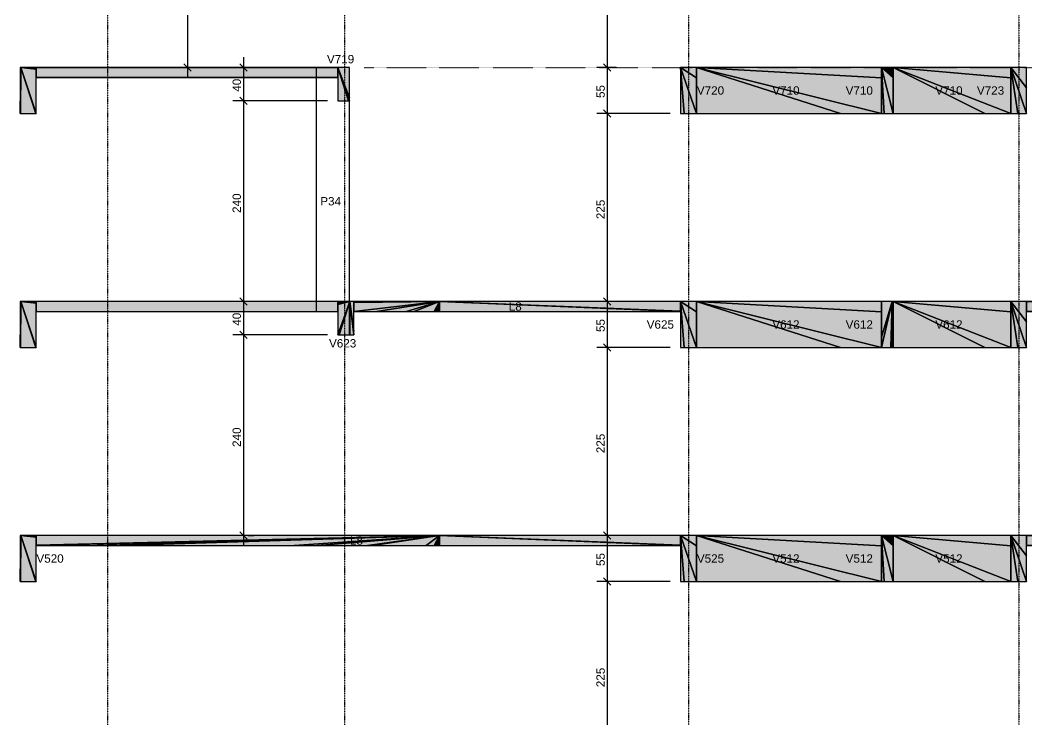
# Model space of a CAD drawing. Extents: x 37185 to 43130, y -8131 to -3926.
# Drawn here: x 38783 to 39586, y -5470 to -4912 of the extents above; entities that cross this region are included whole.
import ezdxf

# ---------------------------------------------------------------- set-up
doc = ezdxf.new("R2010")
doc.units = 0
doc.header["$MEASUREMENT"] = 0
doc.linetypes.add('ESTILO_TQS_0002', pattern=[0.4, 0.1, -0.3])
doc.linetypes.add('ESTILO_TQS_0004', pattern=[1.12, 0.5, -0.2, 0.01, -0.2, 0.01, -0.2])
for name, color, linetype in [('48', 4, 'CONTINUOUS'), ('52', 3, 'CONTINUOUS'), ('67', 7, 'CONTINUOUS'), ('70', 160, 'CONTINUOUS'), ('74', 2, 'CONTINUOUS'), ('75', 9, 'CONTINUOUS'), ('96', 252, 'CONTINUOUS')]:
    doc.layers.add(name, color=color, linetype=linetype)
doc.styles.add('TQS_ARIAL', font='arial.ttf')

msp = doc.modelspace()

# ---------------------------------------------------------------- linework, layer by layer
at = {"layer": '48', "linetype": 'Continuous'}
for p, q in [((39019.32, -4949.84), (39019.32, -4976.5)), ((39028.65, -4949.84), (39019.32, -4949.84)), ((39036.65, -4949.84), (39028.65, -4949.84)), ((39019.32, -4976.5), (39019.32, -5136.5)), ((39045.99, -5136.5), (39045.99, -4976.5)), ((39019.32, -5136.5), (39019.32, -5144.5)), ((39045.99, -5163.17), (39045.99, -5137.58))]:
    msp.add_line(p, q, dxfattribs=at)
at = {"layer": '52', "linetype": 'Continuous'}
for points in [[(38795.99, -4949.84), (38783.77, -4949.84), (38783.32, -4949.84)], [(38783.32, -4949.84), (38783.32, -4985.21), (38783.32, -4985.4), (38783.32, -4986.5)], [(38795.99, -4986.5), (38795.99, -4951.13), (38795.99, -4950.94), (38795.99, -4949.84)], [(38795.99, -4949.84), (39036.65, -4949.84), (39036.65, -4957.84), (38795.99, -4957.84), (38795.99, -4949.84)], [(39036.65, -4949.84), (39036.65, -4976.5)], [(39045.99, -4949.84), (39036.65, -4949.84)], [(39045.99, -4976.5), (39045.99, -4974.13), (39045.99, -4949.84)], [(39309.99, -4949.84), (39309.99, -4986.5)], [(39585.99, -4949.84), (39573.32, -4949.84), (39479.65, -4949.84), (39474.99, -4949.84), (39470.32, -4949.84), (39322.65, -4949.84), (39309.99, -4949.84)], [(39585.99, -4986.5), (39585.99, -4966.1), (39585.99, -4949.84)], [(39036.65, -4976.5), (39045.16, -4976.5), (39045.99, -4976.5)], [(38783.32, -4986.5), (38783.7, -4986.5), (38795.92, -4986.5), (38795.99, -4986.5)], [(39309.99, -4986.5), (39312.8, -4986.5), (39322.65, -4986.5), (39437.56, -4986.5), (39470.32, -4986.5), (39472.39, -4986.5), (39479.65, -4986.5), (39552.54, -4986.5), (39573.32, -4986.5), (39578.94, -4986.5), (39585.99, -4986.5)], [(38795.99, -5136.5), (38783.77, -5136.5), (38783.32, -5136.5)], [(38783.32, -5136.5), (38783.32, -5171.87), (38783.32, -5172.07), (38783.32, -5173.17)], [(38795.99, -5173.17), (38795.99, -5137.8), (38795.99, -5137.6), (38795.99, -5136.5)], [(39036.65, -5136.5), (38795.99, -5136.5), (38795.99, -5144.5), (39036.65, -5144.5), (39036.65, -5136.5)], [(40112.65, -5136.5), (40100.43, -5136.5), (40099.99, -5136.5), (39921.18, -5136.5), (39876.65, -5136.5), (39873.32, -5136.5), (39859.32, -5136.5), (39849.99, -5136.5), (39846.65, -5136.5), (39830.91, -5136.5), (39585.99, -5136.5), (39573.32, -5136.5), (39479.65, -5136.5), (39478.62, -5136.5), (39474.99, -5136.5), (39470.32, -5136.5), (39322.65, -5136.5), (39309.99, -5136.5), (39117.78, -5136.5), (39049.32, -5136.5), (39046.33, -5136.5), (39045.99, -5136.5), (39042.65, -5136.5), (39036.65, -5136.5)], [(39036.65, -5136.5), (39036.65, -5138.87), (39036.65, -5152.5), (39036.65, -5163.17)], [(39049.32, -5163.17), (39049.32, -5160.4), (39049.32, -5144.5)], [(39049.32, -5144.5), (39067.89, -5144.5), (39091.38, -5144.5), (39097.68, -5144.5), (39113.43, -5144.5), (39117.23, -5144.5), (39117.78, -5144.5), (39309.99, -5144.5)], [(39309.99, -5144.5), (39309.99, -5173.17)], [(39585.99, -5173.17), (39585.99, -5152.77), (39585.99, -5144.5)], [(39585.99, -5144.5), (39587.73, -5144.5), (39628.05, -5144.5), (39634.35, -5144.5), (39830.91, -5144.5), (39846.65, -5144.5)], [(39036.65, -5163.17), (39037.78, -5163.17), (39045.99, -5163.17), (39046.28, -5163.17), (39046.33, -5163.17), (39049.32, -5163.17)], [(38783.32, -5173.17), (38783.7, -5173.17), (38795.92, -5173.17), (38795.99, -5173.17)], [(39309.99, -5173.17), (39312.8, -5173.17), (39322.65, -5173.17), (39437.56, -5173.17), (39470.32, -5173.17), (39477.58, -5173.17), (39478.62, -5173.17), (39479.65, -5173.17), (39552.54, -5173.17), (39573.32, -5173.17), (39578.94, -5173.17), (39585.99, -5173.17)], [(40112.65, -5323.17), (40100.43, -5323.17), (40099.99, -5323.17), (39921.18, -5323.17), (39585.99, -5323.17), (39573.32, -5323.17), (39479.65, -5323.17), (39474.99, -5323.17), (39470.32, -5323.17), (39322.65, -5323.17), (39309.99, -5323.17), (39117.78, -5323.17), (38795.99, -5323.17), (38783.77, -5323.17), (38783.32, -5323.17)], [(38783.32, -5323.17), (38783.32, -5358.54), (38783.32, -5358.73), (38783.32, -5359.84)], [(38795.99, -5359.84), (38795.99, -5331.17)], [(38795.99, -5331.17), (38844.86, -5331.17), (38845.13, -5331.17), (38851.71, -5331.17), (38863.93, -5331.17), (38864, -5331.17), (39001.87, -5331.17), (39020.76, -5331.17), (39060.45, -5331.17), (39063.3, -5331.17), (39063.69, -5331.17), (39064.16, -5331.17), (39064.22, -5331.17), (39107.02, -5331.17), (39113.43, -5331.17), (39117.23, -5331.17), (39117.78, -5331.17), (39309.99, -5331.17)], [(39309.99, -5331.17), (39309.99, -5359.84)], [(39585.99, -5359.84), (39585.99, -5339.44), (39585.99, -5331.17)], [(39585.99, -5331.17), (39587.73, -5331.17), (39628.05, -5331.17), (39634.35, -5331.17), (39830.91, -5331.17), (39831.64, -5331.17), (39831.75, -5331.17), (39832.2, -5331.17), (39832.26, -5331.17), (39871.96, -5331.17), (39874.81, -5331.17), (39875.2, -5331.17), (39915.07, -5331.17), (39920.54, -5331.17), (39925.26, -5331.17), (39925.88, -5331.17), (40031.39, -5331.17), (40031.97, -5331.17), (40038.55, -5331.17), (40050.77, -5331.17), (40050.84, -5331.17), (40099.72, -5331.17), (40099.99, -5331.17)], [(38783.32, -5359.84), (38783.7, -5359.84), (38795.92, -5359.84), (38795.99, -5359.84)], [(39309.99, -5359.84), (39312.8, -5359.84), (39322.65, -5359.84), (39437.56, -5359.84), (39470.32, -5359.84), (39472.39, -5359.84), (39479.65, -5359.84), (39552.54, -5359.84), (39573.32, -5359.84), (39578.94, -5359.84), (39585.99, -5359.84)]]:
    msp.add_lwpolyline(points, dxfattribs=at)
at = {"layer": '67', "linetype": 'ESTILO_TQS_0002'}
msp.add_line((39057.79, -4949.84), (40527.07, -4949.84), dxfattribs=at)
at = {"layer": '70', "linetype": 'ESTILO_TQS_0004'}
for p, q in [((39316.32, -4212.91), (39316.32, -7787.17)), ((39579.65, -4212.91), (39579.65, -7787.17)), ((38852.99, -4463.57), (38852.99, -7787.17)), ((39041.99, -4463.57), (39041.99, -7787.17))]:
    msp.add_line(p, q, dxfattribs=at)
at = {"layer": '75', "linetype": 'Continuous'}
for p, q in [((38916.7, -4749.5), (38916.7, -4958.17)), ((39251.53, -4778.17), (39251.53, -4958.17)), ((38961.38, -4941.5), (38961.38, -4984.84)), ((39251.53, -4941.5), (39251.53, -4994.84)), ((38783.32, -4949.84), (38783.32, -4949.84)), ((38783.32, -4949.84), (38783.32, -4949.84)), ((38913.76, -4946.89), (38919.65, -4952.78)), ((38916.32, -4949.84), (38916.32, -4949.84)), ((38924.65, -4949.84), (38925.04, -4949.84)), ((38991.45, -4949.84), (38953.05, -4949.84)), ((38958.44, -4946.89), (38964.33, -4952.78)), ((38999.78, -4949.84), (38999.78, -4949.84)), ((39258.71, -4949.84), (39243.19, -4949.84)), ((39258.71, -4949.84), (39243.19, -4949.84)), ((39248.58, -4946.89), (39254.47, -4952.78)), ((39248.58, -4946.89), (39254.47, -4952.78)), ((39267.04, -4949.84), (39267.04, -4949.84)), ((39267.04, -4949.84), (39267.04, -4949.84)), ((39585.99, -4949.84), (39585.99, -4949.84)), ((39585.99, -4949.84), (39585.99, -4949.84)), ((38961.38, -4968.17), (38961.38, -5144.83)), ((39028.32, -4976.5), (38953.05, -4976.5)), ((39028.32, -4976.5), (38953.05, -4976.5)), ((38958.44, -4973.56), (38964.33, -4979.45)), ((38958.44, -4973.56), (38964.33, -4979.45)), ((39036.65, -4976.5), (39036.65, -4976.5)), ((39036.65, -4976.5), (39036.65, -4976.5)), ((39248.58, -4983.56), (39254.47, -4989.45)), ((39248.58, -4983.56), (39254.47, -4989.45)), ((39251.53, -4978.17), (39251.53, -5144.83)), ((38783.32, -4986.5), (38783.32, -4986.5)), ((38783.32, -4986.5), (38783.32, -4986.5)), ((39301.65, -4986.5), (39243.19, -4986.5)), ((39301.65, -4986.5), (39243.19, -4986.5)), ((39309.99, -4986.5), (39309.99, -4986.5)), ((39309.99, -4986.5), (39309.99, -4986.5)), ((39585.99, -4986.5), (39585.99, -4986.5)), ((39585.99, -4986.5), (39585.99, -4986.5)), ((38961.38, -5128.17), (38961.38, -5171.5)), ((39251.53, -5128.17), (39251.53, -5181.5)), ((38783.77, -5136.5), (38783.77, -5136.5)), ((38783.77, -5136.5), (38783.77, -5136.5)), ((39028.32, -5136.5), (38953.05, -5136.5)), ((39028.32, -5136.5), (38953.05, -5136.5)), ((38958.44, -5133.55), (38964.33, -5139.45)), ((38958.44, -5133.55), (38964.33, -5139.45)), ((39036.65, -5136.5), (39036.65, -5136.5)), ((39036.65, -5136.5), (39036.65, -5136.5)), ((39256.89, -5136.5), (39243.19, -5136.5)), ((39256.89, -5136.5), (39243.19, -5136.5)), ((39248.58, -5133.55), (39254.47, -5139.45)), ((39248.58, -5133.55), (39254.47, -5139.45)), ((39265.23, -5136.5), (39265.23, -5136.5)), ((39265.23, -5136.5), (39265.23, -5136.5)), ((38958.44, -5160.22), (38964.33, -5166.11)), ((38958.44, -5160.22), (38964.33, -5166.11)), ((38961.38, -5154.83), (38961.38, -5331.5)), ((39028.32, -5163.17), (38953.05, -5163.17)), ((39028.32, -5163.17), (38953.05, -5163.17)), ((39036.65, -5163.17), (39036.65, -5163.17)), ((39036.65, -5163.17), (39036.65, -5163.17)), ((39248.58, -5170.22), (39254.47, -5176.11)), ((39248.58, -5170.22), (39254.47, -5176.11)), ((39251.53, -5164.83), (39251.53, -5331.5)), ((38783.32, -5173.17), (38783.32, -5173.17)), ((38783.32, -5173.17), (38783.32, -5173.17)), ((39301.65, -5173.17), (39243.19, -5173.17)), ((39301.65, -5173.17), (39243.19, -5173.17)), ((39309.99, -5173.17), (39309.99, -5173.17)), ((39309.99, -5173.17), (39309.99, -5173.17)), ((39585.99, -5173.17), (39585.99, -5173.17)), ((39585.99, -5173.17), (39585.99, -5173.17)), ((39251.53, -5314.84), (39251.53, -5368.17)), ((38958.44, -5320.22), (38964.33, -5326.11)), ((39248.58, -5320.22), (39254.47, -5326.11)), ((39248.58, -5320.22), (39254.47, -5326.11)), ((38783.32, -5323.17), (38783.32, -5323.17)), ((38783.32, -5323.17), (38783.32, -5323.17)), ((38956.88, -5323.17), (38956.88, -5323.17)), ((38965.22, -5323.17), (38969.72, -5323.17)), ((39247.27, -5323.17), (39243.19, -5323.17)), ((39247.27, -5323.17), (39243.19, -5323.17)), ((39255.6, -5323.17), (39255.6, -5323.17)), ((39255.6, -5323.17), (39255.6, -5323.17)), ((39251.53, -5351.5), (39251.53, -5518.17)), ((38783.32, -5359.84), (38783.32, -5359.84)), ((38783.32, -5359.84), (38783.32, -5359.84)), ((39301.65, -5359.84), (39243.19, -5359.84)), ((39301.65, -5359.84), (39243.19, -5359.84)), ((39248.58, -5356.89), (39254.47, -5362.78)), ((39248.58, -5356.89), (39254.47, -5362.78)), ((39309.99, -5359.84), (39309.99, -5359.84)), ((39309.99, -5359.84), (39309.99, -5359.84)), ((39585.99, -5359.84), (39585.99, -5359.84)), ((39585.99, -5359.84), (39585.99, -5359.84))]:
    msp.add_line(p, q, dxfattribs=at)
at = {"layer": '96', "linetype": 'Continuous'}
for points in [[(38783.77, -4949.84), (38783.32, -4949.84), (38783.32, -4985.21), (38783.77, -4949.84)], [(38783.77, -4949.84), (38783.32, -4985.21), (38783.32, -4985.4), (38783.77, -4949.84)], [(38783.77, -4949.84), (38783.32, -4985.4), (38783.32, -4986.5), (38783.77, -4949.84)], [(38783.77, -4949.84), (38783.32, -4986.5), (38783.7, -4986.5), (38783.77, -4949.84)], [(38783.77, -4949.84), (38783.7, -4986.5), (38795.92, -4986.5), (38783.77, -4949.84)], [(38783.77, -4949.84), (38795.92, -4986.5), (38795.99, -4986.5), (38783.77, -4949.84)], [(38783.77, -4949.84), (38795.99, -4986.5), (38795.99, -4951.13), (38783.77, -4949.84)], [(38783.77, -4949.84), (38795.99, -4951.13), (38795.99, -4950.94), (38783.77, -4949.84)], [(38783.77, -4949.84), (38795.99, -4950.94), (38795.99, -4949.84), (38783.77, -4949.84)], [(38795.99, -4949.84), (38795.99, -4957.84), (39036.65, -4957.84), (39036.65, -4949.84), (38795.99, -4949.84)], [(39036.65, -4949.84), (39036.65, -4976.5), (39045.16, -4976.5), (39036.65, -4949.84)], [(39036.65, -4949.84), (39045.16, -4976.5), (39045.99, -4976.5), (39036.65, -4949.84)], [(39036.65, -4949.84), (39045.99, -4976.5), (39045.99, -4974.13), (39036.65, -4949.84)], [(39036.65, -4949.84), (39045.99, -4974.13), (39045.99, -4949.84), (39036.65, -4949.84)], [(39309.99, -4949.84), (39309.99, -4986.5), (39312.8, -4986.5), (39309.99, -4949.84)], [(39309.99, -4949.84), (39312.8, -4986.5), (39322.65, -4986.5), (39309.99, -4949.84)], [(39309.99, -4949.84), (39322.65, -4986.5), (39322.65, -4957.97), (39309.99, -4949.84)], [(39309.99, -4949.84), (39322.65, -4957.97), (39322.65, -4949.84), (39309.99, -4949.84)], [(39322.65, -4949.84), (39322.65, -4986.5), (39437.56, -4986.5), (39322.65, -4949.84)], [(39322.65, -4949.84), (39437.56, -4986.5), (39470.32, -4986.5), (39322.65, -4949.84)], [(39322.65, -4949.84), (39470.32, -4986.5), (39470.32, -4957.97), (39322.65, -4949.84)], [(39322.65, -4949.84), (39470.32, -4957.97), (39470.32, -4949.84), (39322.65, -4949.84)], [(39470.32, -4949.84), (39470.32, -4986.5), (39472.39, -4986.5), (39470.32, -4949.84)], [(39470.32, -4949.84), (39472.39, -4986.5), (39479.65, -4986.5), (39470.32, -4949.84)], [(39470.32, -4949.84), (39479.65, -4986.5), (39479.65, -4957.97), (39470.32, -4949.84)], [(39470.32, -4949.84), (39479.65, -4957.97), (39479.65, -4949.84), (39470.32, -4949.84)], [(39479.65, -4949.84), (39479.65, -4986.5), (39552.54, -4986.5), (39479.65, -4949.84)], [(39479.65, -4949.84), (39552.54, -4986.5), (39573.32, -4986.5), (39479.65, -4949.84)], [(39479.65, -4949.84), (39573.32, -4986.5), (39573.32, -4957.97), (39479.65, -4949.84)], [(39479.65, -4949.84), (39573.32, -4957.97), (39573.32, -4949.84), (39479.65, -4949.84)], [(39573.32, -4949.84), (39573.32, -4986.5), (39578.94, -4986.5), (39573.32, -4949.84)], [(39573.32, -4949.84), (39578.94, -4986.5), (39585.99, -4986.5), (39573.32, -4949.84)], [(39573.32, -4949.84), (39585.99, -4986.5), (39585.99, -4966.1), (39573.32, -4949.84)], [(39573.32, -4949.84), (39585.99, -4966.1), (39585.99, -4949.84), (39573.32, -4949.84)], [(38783.77, -5136.5), (38783.32, -5136.5), (38783.32, -5171.87), (38783.77, -5136.5)], [(38783.77, -5136.5), (38783.32, -5171.87), (38783.32, -5172.07), (38783.77, -5136.5)], [(38783.77, -5136.5), (38783.32, -5172.07), (38783.32, -5173.17), (38783.77, -5136.5)], [(38783.77, -5136.5), (38783.32, -5173.17), (38783.7, -5173.17), (38783.77, -5136.5)], [(38783.77, -5136.5), (38783.7, -5173.17), (38795.92, -5173.17), (38783.77, -5136.5)], [(38783.77, -5136.5), (38795.92, -5173.17), (38795.99, -5173.17), (38783.77, -5136.5)], [(38783.77, -5136.5), (38795.99, -5173.17), (38795.99, -5137.8), (38783.77, -5136.5)], [(38783.77, -5136.5), (38795.99, -5137.8), (38795.99, -5137.6), (38783.77, -5136.5)], [(38783.77, -5136.5), (38795.99, -5137.6), (38795.99, -5136.5), (38783.77, -5136.5)], [(38795.99, -5136.5), (38795.99, -5144.5), (39036.65, -5144.5), (39036.65, -5136.5), (38795.99, -5136.5)], [(39046.33, -5136.5), (39036.65, -5136.5), (39036.65, -5138.87), (39046.33, -5136.5)], [(39046.33, -5136.5), (39036.65, -5138.87), (39036.65, -5163.17), (39046.33, -5136.5)], [(39046.33, -5136.5), (39036.65, -5163.17), (39037.78, -5163.17), (39046.33, -5136.5)], [(39046.33, -5136.5), (39037.78, -5163.17), (39046.28, -5163.17), (39046.33, -5136.5)], [(39046.33, -5136.5), (39046.28, -5163.17), (39046.33, -5163.17), (39046.33, -5136.5)], [(39046.33, -5136.5), (39046.33, -5163.17), (39049.32, -5163.17), (39046.33, -5136.5)], [(39046.33, -5136.5), (39049.32, -5163.17), (39049.32, -5160.4), (39046.33, -5136.5)], [(39046.33, -5136.5), (39049.32, -5160.4), (39049.32, -5136.5), (39046.33, -5136.5)], [(39117.78, -5136.5), (39049.32, -5136.5), (39049.32, -5137.33), (39117.78, -5136.5)], [(39117.78, -5136.5), (39049.32, -5137.33), (39049.32, -5144.5), (39117.78, -5136.5)], [(39117.78, -5136.5), (39049.32, -5144.5), (39067.89, -5144.5), (39117.78, -5136.5)], [(39117.78, -5136.5), (39067.89, -5144.5), (39091.38, -5144.5), (39117.78, -5136.5)], [(39117.78, -5136.5), (39091.38, -5144.5), (39097.68, -5144.5), (39117.78, -5136.5)], [(39117.78, -5136.5), (39097.68, -5144.5), (39113.43, -5144.5), (39117.78, -5136.5)], [(39117.78, -5136.5), (39113.43, -5144.5), (39117.23, -5144.5), (39117.78, -5136.5)], [(39117.78, -5136.5), (39117.23, -5144.5), (39117.78, -5144.5), (39117.78, -5136.5)], [(39117.78, -5136.5), (39117.78, -5144.5), (39309.99, -5144.5), (39117.78, -5136.5)], [(39117.78, -5136.5), (39309.99, -5144.5), (39309.99, -5144.31), (39117.78, -5136.5)], [(39117.78, -5136.5), (39309.99, -5144.31), (39309.99, -5136.5), (39117.78, -5136.5)], [(39309.99, -5136.5), (39309.99, -5173.17), (39312.8, -5173.17), (39309.99, -5136.5)], [(39309.99, -5136.5), (39312.8, -5173.17), (39322.65, -5173.17), (39309.99, -5136.5)], [(39309.99, -5136.5), (39322.65, -5173.17), (39322.65, -5144.64), (39309.99, -5136.5)], [(39309.99, -5136.5), (39322.65, -5144.64), (39322.65, -5136.5), (39309.99, -5136.5)], [(39322.65, -5136.5), (39322.65, -5173.17), (39437.56, -5173.17), (39322.65, -5136.5)], [(39322.65, -5136.5), (39437.56, -5173.17), (39470.32, -5173.17), (39322.65, -5136.5)], [(39322.65, -5136.5), (39470.32, -5173.17), (39470.32, -5144.64), (39322.65, -5136.5)], [(39322.65, -5136.5), (39470.32, -5144.64), (39470.32, -5136.5), (39322.65, -5136.5)], [(39478.62, -5136.5), (39470.32, -5136.5), (39470.32, -5165.03), (39478.62, -5136.5)], [(39478.62, -5136.5), (39470.32, -5165.03), (39470.32, -5173.17), (39478.62, -5136.5)], [(39478.62, -5136.5), (39470.32, -5173.17), (39477.58, -5173.17), (39478.62, -5136.5)], [(39478.62, -5136.5), (39477.58, -5173.17), (39478.62, -5173.17), (39478.62, -5136.5)], [(39478.62, -5136.5), (39478.62, -5173.17), (39479.65, -5173.17), (39478.62, -5136.5)], [(39478.62, -5136.5), (39479.65, -5173.17), (39479.65, -5144.64), (39478.62, -5136.5)], [(39478.62, -5136.5), (39479.65, -5144.64), (39479.65, -5136.5), (39478.62, -5136.5)], [(39479.65, -5136.5), (39479.65, -5173.17), (39552.54, -5173.17), (39479.65, -5136.5)], [(39479.65, -5136.5), (39552.54, -5173.17), (39573.32, -5173.17), (39479.65, -5136.5)], [(39479.65, -5136.5), (39573.32, -5173.17), (39573.32, -5144.64), (39479.65, -5136.5)], [(39479.65, -5136.5), (39573.32, -5144.64), (39573.32, -5136.5), (39479.65, -5136.5)], [(39573.32, -5136.5), (39573.32, -5173.17), (39578.94, -5173.17), (39573.32, -5136.5)], [(39573.32, -5136.5), (39578.94, -5173.17), (39585.99, -5173.17), (39573.32, -5136.5)], [(39573.32, -5136.5), (39585.99, -5173.17), (39585.99, -5152.77), (39573.32, -5136.5)], [(39573.32, -5136.5), (39585.99, -5152.77), (39585.99, -5136.5), (39573.32, -5136.5)], [(39830.91, -5136.5), (39585.99, -5136.5), (39585.99, -5136.69), (39830.91, -5136.5)], [(39830.91, -5136.5), (39585.99, -5136.69), (39585.99, -5144.5), (39830.91, -5136.5)], [(39830.91, -5136.5), (39585.99, -5144.5), (39587.73, -5144.5), (39830.91, -5136.5)], [(38783.77, -5323.17), (38783.32, -5323.17), (38783.32, -5358.54), (38783.77, -5323.17)], [(38783.77, -5323.17), (38783.32, -5358.54), (38783.32, -5358.73), (38783.77, -5323.17)], [(38783.77, -5323.17), (38783.32, -5358.73), (38783.32, -5359.84), (38783.77, -5323.17)], [(38783.77, -5323.17), (38783.32, -5359.84), (38783.7, -5359.84), (38783.77, -5323.17)], [(38783.77, -5323.17), (38783.7, -5359.84), (38795.92, -5359.84), (38783.77, -5323.17)], [(38783.77, -5323.17), (38795.92, -5359.84), (38795.99, -5359.84), (38783.77, -5323.17)], [(38783.77, -5323.17), (38795.99, -5359.84), (38795.99, -5324.46), (38783.77, -5323.17)], [(38783.77, -5323.17), (38795.99, -5324.46), (38795.99, -5324.27), (38783.77, -5323.17)], [(38783.77, -5323.17), (38795.99, -5324.27), (38795.99, -5323.17), (38783.77, -5323.17)], [(39117.78, -5323.17), (38795.99, -5323.17), (38795.99, -5330.89), (39117.78, -5323.17)], [(39117.78, -5323.17), (38795.99, -5330.89), (38795.99, -5330.93), (39117.78, -5323.17)], [(39117.78, -5323.17), (38795.99, -5330.93), (38795.99, -5331.17), (39117.78, -5323.17)], [(39117.78, -5323.17), (38795.99, -5331.17), (38844.86, -5331.17), (39117.78, -5323.17)], [(39117.78, -5323.17), (38844.86, -5331.17), (38845.13, -5331.17), (39117.78, -5323.17)], [(39117.78, -5323.17), (38845.13, -5331.17), (38851.71, -5331.17), (39117.78, -5323.17)], [(39117.78, -5323.17), (38851.71, -5331.17), (38863.93, -5331.17), (39117.78, -5323.17)], [(39117.78, -5323.17), (38863.93, -5331.17), (38864, -5331.17), (39117.78, -5323.17)], [(39117.78, -5323.17), (38864, -5331.17), (39001.87, -5331.17), (39117.78, -5323.17)], [(39117.78, -5323.17), (39001.87, -5331.17), (39020.76, -5331.17), (39117.78, -5323.17)], [(39117.78, -5323.17), (39020.76, -5331.17), (39060.45, -5331.17), (39117.78, -5323.17)], [(39117.78, -5323.17), (39060.45, -5331.17), (39063.3, -5331.17), (39117.78, -5323.17)], [(39117.78, -5323.17), (39063.3, -5331.17), (39063.69, -5331.17), (39117.78, -5323.17)], [(39117.78, -5323.17), (39063.69, -5331.17), (39064.16, -5331.17), (39117.78, -5323.17)], [(39117.78, -5323.17), (39064.16, -5331.17), (39064.22, -5331.17), (39117.78, -5323.17)], [(39117.78, -5323.17), (39064.22, -5331.17), (39107.02, -5331.17), (39117.78, -5323.17)], [(39117.78, -5323.17), (39107.02, -5331.17), (39113.43, -5331.17), (39117.78, -5323.17)], [(39117.78, -5323.17), (39113.43, -5331.17), (39117.23, -5331.17), (39117.78, -5323.17)], [(39117.78, -5323.17), (39117.23, -5331.17), (39117.78, -5331.17), (39117.78, -5323.17)], [(39117.78, -5323.17), (39117.78, -5331.17), (39309.99, -5331.17), (39117.78, -5323.17)], [(39117.78, -5323.17), (39309.99, -5331.17), (39309.99, -5330.98), (39117.78, -5323.17)], [(39117.78, -5323.17), (39309.99, -5330.98), (39309.99, -5323.17), (39117.78, -5323.17)], [(39309.99, -5323.17), (39309.99, -5359.84), (39312.8, -5359.84), (39309.99, -5323.17)], [(39309.99, -5323.17), (39312.8, -5359.84), (39322.65, -5359.84), (39309.99, -5323.17)], [(39309.99, -5323.17), (39322.65, -5359.84), (39322.65, -5331.3), (39309.99, -5323.17)], [(39309.99, -5323.17), (39322.65, -5331.3), (39322.65, -5323.17), (39309.99, -5323.17)], [(39322.65, -5323.17), (39322.65, -5359.84), (39437.56, -5359.84), (39322.65, -5323.17)], [(39322.65, -5323.17), (39437.56, -5359.84), (39470.32, -5359.84), (39322.65, -5323.17)], [(39322.65, -5323.17), (39470.32, -5359.84), (39470.32, -5331.3), (39322.65, -5323.17)], [(39322.65, -5323.17), (39470.32, -5331.3), (39470.32, -5323.17), (39322.65, -5323.17)], [(39470.32, -5323.17), (39470.32, -5359.84), (39472.39, -5359.84), (39470.32, -5323.17)], [(39470.32, -5323.17), (39472.39, -5359.84), (39479.65, -5359.84), (39470.32, -5323.17)], [(39470.32, -5323.17), (39479.65, -5359.84), (39479.65, -5331.3), (39470.32, -5323.17)], [(39470.32, -5323.17), (39479.65, -5331.3), (39479.65, -5323.17), (39470.32, -5323.17)], [(39479.65, -5323.17), (39479.65, -5359.84), (39552.54, -5359.84), (39479.65, -5323.17)], [(39479.65, -5323.17), (39552.54, -5359.84), (39573.32, -5359.84), (39479.65, -5323.17)], [(39479.65, -5323.17), (39573.32, -5359.84), (39573.32, -5331.3), (39479.65, -5323.17)], [(39479.65, -5323.17), (39573.32, -5331.3), (39573.32, -5323.17), (39479.65, -5323.17)], [(39573.32, -5323.17), (39573.32, -5359.84), (39578.94, -5359.84), (39573.32, -5323.17)], [(39573.32, -5323.17), (39578.94, -5359.84), (39585.99, -5359.84), (39573.32, -5323.17)], [(39573.32, -5323.17), (39585.99, -5359.84), (39585.99, -5339.44), (39573.32, -5323.17)], [(39573.32, -5323.17), (39585.99, -5339.44), (39585.99, -5323.17), (39573.32, -5323.17)], [(39921.18, -5323.17), (39585.99, -5323.17), (39585.99, -5323.36), (39921.18, -5323.17)], [(39921.18, -5323.17), (39585.99, -5323.36), (39585.99, -5331.17), (39921.18, -5323.17)], [(39921.18, -5323.17), (39585.99, -5331.17), (39587.73, -5331.17), (39921.18, -5323.17)]]:
    msp.add_lwpolyline(points, dxfattribs=at)
for points in [[(38783.77, -4949.84), (38783.32, -4949.84), (38783.32, -4985.21)], [(38783.77, -4949.84), (38783.32, -4985.21), (38783.77, -4949.84)], [(38783.77, -4949.84), (38783.32, -4985.21), (38783.32, -4985.4)], [(38783.77, -4949.84), (38783.32, -4985.4), (38783.77, -4949.84)], [(38783.77, -4949.84), (38783.32, -4985.4), (38783.32, -4986.5)], [(38783.77, -4949.84), (38783.32, -4986.5), (38783.77, -4949.84)], [(38783.77, -4949.84), (38783.32, -4986.5), (38783.7, -4986.5)], [(38783.77, -4949.84), (38783.7, -4986.5), (38783.77, -4949.84)], [(38783.77, -4949.84), (38783.7, -4986.5), (38795.92, -4986.5)], [(38783.77, -4949.84), (38795.92, -4986.5), (38783.77, -4949.84)], [(38783.77, -4949.84), (38795.92, -4986.5), (38795.99, -4986.5)], [(38783.77, -4949.84), (38795.99, -4986.5), (38783.77, -4949.84)], [(38783.77, -4949.84), (38795.99, -4986.5), (38795.99, -4951.13)], [(38783.77, -4949.84), (38795.99, -4951.13), (38783.77, -4949.84)], [(38783.77, -4949.84), (38795.99, -4951.13), (38795.99, -4950.94)], [(38783.77, -4949.84), (38795.99, -4950.94), (38783.77, -4949.84)], [(38783.77, -4949.84), (38795.99, -4950.94), (38795.99, -4949.84)], [(38783.77, -4949.84), (38795.99, -4949.84), (38783.77, -4949.84)], [(38795.99, -4949.84), (38795.99, -4957.84), (39036.65, -4957.84)], [(38795.99, -4949.84), (39036.65, -4957.84), (39036.65, -4949.84)], [(38795.99, -4949.84), (39036.65, -4949.84), (38795.99, -4949.84)], [(39036.65, -4949.84), (39036.65, -4976.5), (39045.16, -4976.5)], [(39036.65, -4949.84), (39045.16, -4976.5), (39036.65, -4949.84)], [(39036.65, -4949.84), (39045.16, -4976.5), (39045.99, -4976.5)], [(39036.65, -4949.84), (39045.99, -4976.5), (39036.65, -4949.84)], [(39036.65, -4949.84), (39045.99, -4976.5), (39045.99, -4974.13)], [(39036.65, -4949.84), (39045.99, -4974.13), (39036.65, -4949.84)], [(39036.65, -4949.84), (39045.99, -4974.13), (39045.99, -4949.84)], [(39036.65, -4949.84), (39045.99, -4949.84), (39036.65, -4949.84)], [(39309.99, -4949.84), (39309.99, -4986.5), (39312.8, -4986.5)], [(39309.99, -4949.84), (39312.8, -4986.5), (39309.99, -4949.84)], [(39309.99, -4949.84), (39312.8, -4986.5), (39322.65, -4986.5)], [(39309.99, -4949.84), (39322.65, -4986.5), (39309.99, -4949.84)], [(39309.99, -4949.84), (39322.65, -4986.5), (39322.65, -4957.97)], [(39309.99, -4949.84), (39322.65, -4957.97), (39309.99, -4949.84)], [(39309.99, -4949.84), (39322.65, -4957.97), (39322.65, -4949.84)], [(39309.99, -4949.84), (39322.65, -4949.84), (39309.99, -4949.84)], [(39322.65, -4949.84), (39322.65, -4986.5), (39437.56, -4986.5)], [(39322.65, -4949.84), (39437.56, -4986.5), (39322.65, -4949.84)], [(39322.65, -4949.84), (39437.56, -4986.5), (39470.32, -4986.5)], [(39322.65, -4949.84), (39470.32, -4986.5), (39322.65, -4949.84)], [(39322.65, -4949.84), (39470.32, -4986.5), (39470.32, -4957.97)], [(39322.65, -4949.84), (39470.32, -4957.97), (39322.65, -4949.84)], [(39322.65, -4949.84), (39470.32, -4957.97), (39470.32, -4949.84)], [(39322.65, -4949.84), (39470.32, -4949.84), (39322.65, -4949.84)], [(39470.32, -4949.84), (39470.32, -4986.5), (39472.39, -4986.5)], [(39470.32, -4949.84), (39472.39, -4986.5), (39470.32, -4949.84)], [(39470.32, -4949.84), (39472.39, -4986.5), (39479.65, -4986.5)], [(39470.32, -4949.84), (39479.65, -4986.5), (39470.32, -4949.84)], [(39470.32, -4949.84), (39479.65, -4986.5), (39479.65, -4957.97)], [(39470.32, -4949.84), (39479.65, -4957.97), (39470.32, -4949.84)], [(39470.32, -4949.84), (39479.65, -4957.97), (39479.65, -4949.84)], [(39470.32, -4949.84), (39479.65, -4949.84), (39470.32, -4949.84)], [(39479.65, -4949.84), (39479.65, -4986.5), (39552.54, -4986.5)], [(39479.65, -4949.84), (39552.54, -4986.5), (39479.65, -4949.84)], [(39479.65, -4949.84), (39552.54, -4986.5), (39573.32, -4986.5)], [(39479.65, -4949.84), (39573.32, -4986.5), (39479.65, -4949.84)], [(39479.65, -4949.84), (39573.32, -4986.5), (39573.32, -4957.97)], [(39479.65, -4949.84), (39573.32, -4957.97), (39479.65, -4949.84)], [(39479.65, -4949.84), (39573.32, -4957.97), (39573.32, -4949.84)], [(39479.65, -4949.84), (39573.32, -4949.84), (39479.65, -4949.84)], [(39573.32, -4949.84), (39573.32, -4986.5), (39578.94, -4986.5)], [(39573.32, -4949.84), (39578.94, -4986.5), (39573.32, -4949.84)], [(39573.32, -4949.84), (39578.94, -4986.5), (39585.99, -4986.5)], [(39573.32, -4949.84), (39585.99, -4986.5), (39573.32, -4949.84)], [(39573.32, -4949.84), (39585.99, -4986.5), (39585.99, -4966.1)], [(39573.32, -4949.84), (39585.99, -4966.1), (39573.32, -4949.84)], [(39573.32, -4949.84), (39585.99, -4966.1), (39585.99, -4949.84)], [(39573.32, -4949.84), (39585.99, -4949.84), (39573.32, -4949.84)], [(38783.77, -5136.5), (38783.32, -5136.5), (38783.32, -5171.87)], [(38783.77, -5136.5), (38783.32, -5171.87), (38783.77, -5136.5)], [(38783.77, -5136.5), (38783.32, -5171.87), (38783.32, -5172.07)], [(38783.77, -5136.5), (38783.32, -5172.07), (38783.77, -5136.5)], [(38783.77, -5136.5), (38783.32, -5172.07), (38783.32, -5173.17)], [(38783.77, -5136.5), (38783.32, -5173.17), (38783.77, -5136.5)], [(38783.77, -5136.5), (38783.32, -5173.17), (38783.7, -5173.17)], [(38783.77, -5136.5), (38783.7, -5173.17), (38783.77, -5136.5)], [(38783.77, -5136.5), (38783.7, -5173.17), (38795.92, -5173.17)], [(38783.77, -5136.5), (38795.92, -5173.17), (38783.77, -5136.5)], [(38783.77, -5136.5), (38795.92, -5173.17), (38795.99, -5173.17)], [(38783.77, -5136.5), (38795.99, -5173.17), (38783.77, -5136.5)], [(38783.77, -5136.5), (38795.99, -5173.17), (38795.99, -5137.8)], [(38783.77, -5136.5), (38795.99, -5137.8), (38783.77, -5136.5)], [(38783.77, -5136.5), (38795.99, -5137.8), (38795.99, -5137.6)], [(38783.77, -5136.5), (38795.99, -5137.6), (38783.77, -5136.5)], [(38783.77, -5136.5), (38795.99, -5137.6), (38795.99, -5136.5)], [(38783.77, -5136.5), (38795.99, -5136.5), (38783.77, -5136.5)], [(38795.99, -5136.5), (38795.99, -5144.5), (39036.65, -5144.5)], [(38795.99, -5136.5), (39036.65, -5144.5), (39036.65, -5136.5)], [(38795.99, -5136.5), (39036.65, -5136.5), (38795.99, -5136.5)], [(39046.33, -5136.5), (39036.65, -5136.5), (39036.65, -5138.87)], [(39046.33, -5136.5), (39036.65, -5138.87), (39046.33, -5136.5)], [(39046.33, -5136.5), (39036.65, -5138.87), (39036.65, -5163.17)], [(39046.33, -5136.5), (39036.65, -5163.17), (39046.33, -5136.5)], [(39046.33, -5136.5), (39036.65, -5163.17), (39037.78, -5163.17)], [(39046.33, -5136.5), (39037.78, -5163.17), (39046.33, -5136.5)], [(39046.33, -5136.5), (39037.78, -5163.17), (39046.28, -5163.17)], [(39046.33, -5136.5), (39046.28, -5163.17), (39046.33, -5136.5)], [(39046.33, -5136.5), (39046.28, -5163.17), (39046.28, -5163.17)], [(39046.33, -5136.5), (39046.28, -5163.17), (39046.33, -5136.5)], [(39046.33, -5136.5), (39046.33, -5163.17), (39049.32, -5163.17)], [(39046.33, -5136.5), (39049.32, -5163.17), (39046.33, -5136.5)], [(39046.33, -5136.5), (39049.32, -5163.17), (39049.32, -5160.4)], [(39046.33, -5136.5), (39049.32, -5160.4), (39046.33, -5136.5)], [(39046.33, -5136.5), (39049.32, -5160.4), (39049.32, -5136.5)], [(39046.33, -5136.5), (39049.32, -5136.5), (39046.33, -5136.5)], [(39117.78, -5136.5), (39049.32, -5136.5), (39049.32, -5137.33)], [(39117.78, -5136.5), (39049.32, -5137.33), (39117.78, -5136.5)], [(39117.78, -5136.5), (39049.32, -5137.33), (39049.32, -5144.5)], [(39117.78, -5136.5), (39049.32, -5144.5), (39117.78, -5136.5)], [(39117.78, -5136.5), (39049.32, -5144.5), (39067.89, -5144.5)], [(39117.78, -5136.5), (39067.89, -5144.5), (39117.78, -5136.5)], [(39117.78, -5136.5), (39067.89, -5144.5), (39091.38, -5144.5)], [(39117.78, -5136.5), (39091.38, -5144.5), (39117.78, -5136.5)], [(39117.78, -5136.5), (39091.38, -5144.5), (39097.68, -5144.5)], [(39117.78, -5136.5), (39097.68, -5144.5), (39117.78, -5136.5)], [(39117.78, -5136.5), (39097.68, -5144.5), (39113.43, -5144.5)], [(39117.78, -5136.5), (39113.43, -5144.5), (39117.78, -5136.5)], [(39117.78, -5136.5), (39113.43, -5144.5), (39117.23, -5144.5)], [(39117.78, -5136.5), (39117.23, -5144.5), (39117.78, -5136.5)], [(39117.78, -5136.5), (39117.23, -5144.5), (39117.78, -5144.5)], [(39117.78, -5136.5), (39117.78, -5144.5), (39117.78, -5136.5)], [(39117.78, -5136.5), (39117.78, -5144.5), (39309.99, -5144.5)], [(39117.78, -5136.5), (39309.99, -5144.5), (39117.78, -5136.5)], [(39117.78, -5136.5), (39309.99, -5144.5), (39309.99, -5144.31)], [(39117.78, -5136.5), (39309.99, -5144.31), (39117.78, -5136.5)], [(39117.78, -5136.5), (39309.99, -5144.31), (39309.99, -5136.5)], [(39117.78, -5136.5), (39309.99, -5136.5), (39117.78, -5136.5)], [(39309.99, -5136.5), (39309.99, -5173.17), (39312.8, -5173.17)], [(39309.99, -5136.5), (39312.8, -5173.17), (39309.99, -5136.5)], [(39309.99, -5136.5), (39312.8, -5173.17), (39322.65, -5173.17)], [(39309.99, -5136.5), (39322.65, -5173.17), (39309.99, -5136.5)], [(39309.99, -5136.5), (39322.65, -5173.17), (39322.65, -5144.64)], [(39309.99, -5136.5), (39322.65, -5144.64), (39309.99, -5136.5)], [(39309.99, -5136.5), (39322.65, -5144.64), (39322.65, -5136.5)], [(39309.99, -5136.5), (39322.65, -5136.5), (39309.99, -5136.5)], [(39322.65, -5136.5), (39322.65, -5173.17), (39437.56, -5173.17)], [(39322.65, -5136.5), (39437.56, -5173.17), (39322.65, -5136.5)], [(39322.65, -5136.5), (39437.56, -5173.17), (39470.32, -5173.17)], [(39322.65, -5136.5), (39470.32, -5173.17), (39322.65, -5136.5)], [(39322.65, -5136.5), (39470.32, -5173.17), (39470.32, -5144.64)], [(39322.65, -5136.5), (39470.32, -5144.64), (39322.65, -5136.5)], [(39322.65, -5136.5), (39470.32, -5144.64), (39470.32, -5136.5)], [(39322.65, -5136.5), (39470.32, -5136.5), (39322.65, -5136.5)], [(39478.62, -5136.5), (39470.32, -5136.5), (39470.32, -5165.03)], [(39478.62, -5136.5), (39470.32, -5165.03), (39478.62, -5136.5)], [(39478.62, -5136.5), (39470.32, -5165.03), (39470.32, -5173.17)], [(39478.62, -5136.5), (39470.32, -5173.17), (39478.62, -5136.5)], [(39478.62, -5136.5), (39470.32, -5173.17), (39477.58, -5173.17)], [(39478.62, -5136.5), (39477.58, -5173.17), (39478.62, -5136.5)], [(39478.62, -5136.5), (39477.58, -5173.17), (39478.62, -5173.17)], [(39478.62, -5136.5), (39478.62, -5173.17), (39478.62, -5136.5)], [(39478.62, -5136.5), (39478.62, -5173.17), (39479.65, -5173.17)], [(39478.62, -5136.5), (39479.65, -5173.17), (39478.62, -5136.5)], [(39478.62, -5136.5), (39479.65, -5173.17), (39479.65, -5144.64)], [(39478.62, -5136.5), (39479.65, -5144.64), (39478.62, -5136.5)], [(39478.62, -5136.5), (39479.65, -5144.64), (39479.65, -5136.5)], [(39478.62, -5136.5), (39479.65, -5136.5), (39478.62, -5136.5)], [(39479.65, -5136.5), (39479.65, -5173.17), (39552.54, -5173.17)], [(39479.65, -5136.5), (39552.54, -5173.17), (39479.65, -5136.5)], [(39479.65, -5136.5), (39552.54, -5173.17), (39573.32, -5173.17)], [(39479.65, -5136.5), (39573.32, -5173.17), (39479.65, -5136.5)], [(39479.65, -5136.5), (39573.32, -5173.17), (39573.32, -5144.64)], [(39479.65, -5136.5), (39573.32, -5144.64), (39479.65, -5136.5)], [(39479.65, -5136.5), (39573.32, -5144.64), (39573.32, -5136.5)], [(39479.65, -5136.5), (39573.32, -5136.5), (39479.65, -5136.5)], [(39573.32, -5136.5), (39573.32, -5173.17), (39578.94, -5173.17)], [(39573.32, -5136.5), (39578.94, -5173.17), (39573.32, -5136.5)], [(39573.32, -5136.5), (39578.94, -5173.17), (39585.99, -5173.17)], [(39573.32, -5136.5), (39585.99, -5173.17), (39573.32, -5136.5)], [(39573.32, -5136.5), (39585.99, -5173.17), (39585.99, -5152.77)], [(39573.32, -5136.5), (39585.99, -5152.77), (39573.32, -5136.5)], [(39573.32, -5136.5), (39585.99, -5152.77), (39585.99, -5136.5)], [(39573.32, -5136.5), (39585.99, -5136.5), (39573.32, -5136.5)], [(39830.91, -5136.5), (39585.99, -5136.5), (39585.99, -5136.69)], [(39830.91, -5136.5), (39585.99, -5136.69), (39830.91, -5136.5)], [(39830.91, -5136.5), (39585.99, -5136.69), (39585.99, -5144.5)], [(39830.91, -5136.5), (39585.99, -5144.5), (39830.91, -5136.5)], [(39830.91, -5136.5), (39585.99, -5144.5), (39587.73, -5144.5)], [(38783.77, -5323.17), (38783.32, -5323.17), (38783.32, -5358.54)], [(38783.77, -5323.17), (38783.32, -5358.54), (38783.77, -5323.17)], [(38783.77, -5323.17), (38783.32, -5358.54), (38783.32, -5358.73)], [(38783.77, -5323.17), (38783.32, -5358.73), (38783.77, -5323.17)], [(38783.77, -5323.17), (38783.32, -5358.73), (38783.32, -5359.84)], [(38783.77, -5323.17), (38783.32, -5359.84), (38783.77, -5323.17)], [(38783.77, -5323.17), (38783.32, -5359.84), (38783.7, -5359.84)], [(38783.77, -5323.17), (38783.7, -5359.84), (38783.77, -5323.17)], [(38783.77, -5323.17), (38783.7, -5359.84), (38795.92, -5359.84)], [(38783.77, -5323.17), (38795.92, -5359.84), (38783.77, -5323.17)], [(38783.77, -5323.17), (38795.92, -5359.84), (38795.99, -5359.84)], [(38783.77, -5323.17), (38795.99, -5359.84), (38783.77, -5323.17)], [(38783.77, -5323.17), (38795.99, -5359.84), (38795.99, -5324.46)], [(38783.77, -5323.17), (38795.99, -5324.46), (38783.77, -5323.17)], [(38783.77, -5323.17), (38795.99, -5324.46), (38795.99, -5324.27)], [(38783.77, -5323.17), (38795.99, -5324.27), (38783.77, -5323.17)], [(38783.77, -5323.17), (38795.99, -5324.27), (38795.99, -5323.17)], [(38783.77, -5323.17), (38795.99, -5323.17), (38783.77, -5323.17)], [(39117.78, -5323.17), (38795.99, -5323.17), (38795.99, -5330.89)], [(39117.78, -5323.17), (38795.99, -5330.89), (39117.78, -5323.17)], [(39117.78, -5323.17), (38795.99, -5330.89), (38795.99, -5330.89)], [(39117.78, -5323.17), (38795.99, -5330.89), (39117.78, -5323.17)], [(39117.78, -5323.17), (38795.99, -5330.93), (38795.99, -5331.17)], [(39117.78, -5323.17), (38795.99, -5331.17), (39117.78, -5323.17)], [(39117.78, -5323.17), (38795.99, -5331.17), (38844.86, -5331.17)], [(39117.78, -5323.17), (38844.86, -5331.17), (39117.78, -5323.17)], [(39117.78, -5323.17), (38844.86, -5331.17), (38845.13, -5331.17)], [(39117.78, -5323.17), (38845.13, -5331.17), (39117.78, -5323.17)], [(39117.78, -5323.17), (38845.13, -5331.17), (38851.71, -5331.17)], [(39117.78, -5323.17), (38851.71, -5331.17), (39117.78, -5323.17)], [(39117.78, -5323.17), (38851.71, -5331.17), (38863.93, -5331.17)], [(39117.78, -5323.17), (38863.93, -5331.17), (39117.78, -5323.17)], [(39117.78, -5323.17), (38863.93, -5331.17), (38864, -5331.17)], [(39117.78, -5323.17), (38864, -5331.17), (39117.78, -5323.17)], [(39117.78, -5323.17), (38864, -5331.17), (39001.87, -5331.17)], [(39117.78, -5323.17), (39001.87, -5331.17), (39117.78, -5323.17)], [(39117.78, -5323.17), (39001.87, -5331.17), (39020.76, -5331.17)], [(39117.78, -5323.17), (39020.76, -5331.17), (39117.78, -5323.17)], [(39117.78, -5323.17), (39020.76, -5331.17), (39060.45, -5331.17)], [(39117.78, -5323.17), (39060.45, -5331.17), (39117.78, -5323.17)], [(39117.78, -5323.17), (39060.45, -5331.17), (39063.3, -5331.17)], [(39117.78, -5323.17), (39063.3, -5331.17), (39117.78, -5323.17)], [(39117.78, -5323.17), (39063.3, -5331.17), (39063.69, -5331.17)], [(39117.78, -5323.17), (39063.69, -5331.17), (39117.78, -5323.17)], [(39117.78, -5323.17), (39063.69, -5331.17), (39064.16, -5331.17)], [(39117.78, -5323.17), (39064.16, -5331.17), (39117.78, -5323.17)], [(39117.78, -5323.17), (39064.16, -5331.17), (39064.22, -5331.17)], [(39117.78, -5323.17), (39064.22, -5331.17), (39117.78, -5323.17)], [(39117.78, -5323.17), (39064.22, -5331.17), (39107.02, -5331.17)], [(39117.78, -5323.17), (39107.02, -5331.17), (39117.78, -5323.17)], [(39117.78, -5323.17), (39107.02, -5331.17), (39113.43, -5331.17)], [(39117.78, -5323.17), (39113.43, -5331.17), (39117.78, -5323.17)], [(39117.78, -5323.17), (39113.43, -5331.17), (39117.23, -5331.17)], [(39117.78, -5323.17), (39117.23, -5331.17), (39117.78, -5323.17)], [(39117.78, -5323.17), (39117.23, -5331.17), (39117.78, -5331.17)], [(39117.78, -5323.17), (39117.78, -5331.17), (39117.78, -5323.17)], [(39117.78, -5323.17), (39117.78, -5331.17), (39309.99, -5331.17)], [(39117.78, -5323.17), (39309.99, -5331.17), (39117.78, -5323.17)], [(39117.78, -5323.17), (39309.99, -5331.17), (39309.99, -5330.98)], [(39117.78, -5323.17), (39309.99, -5330.98), (39117.78, -5323.17)], [(39117.78, -5323.17), (39309.99, -5330.98), (39309.99, -5323.17)], [(39117.78, -5323.17), (39309.99, -5323.17), (39117.78, -5323.17)], [(39309.99, -5323.17), (39309.99, -5359.84), (39312.8, -5359.84)], [(39309.99, -5323.17), (39312.8, -5359.84), (39309.99, -5323.17)], [(39309.99, -5323.17), (39312.8, -5359.84), (39322.65, -5359.84)], [(39309.99, -5323.17), (39322.65, -5359.84), (39309.99, -5323.17)], [(39309.99, -5323.17), (39322.65, -5359.84), (39322.65, -5331.3)], [(39309.99, -5323.17), (39322.65, -5331.3), (39309.99, -5323.17)], [(39309.99, -5323.17), (39322.65, -5331.3), (39322.65, -5323.17)], [(39309.99, -5323.17), (39322.65, -5323.17), (39309.99, -5323.17)], [(39322.65, -5323.17), (39322.65, -5359.84), (39437.56, -5359.84)], [(39322.65, -5323.17), (39437.56, -5359.84), (39322.65, -5323.17)], [(39322.65, -5323.17), (39437.56, -5359.84), (39470.32, -5359.84)], [(39322.65, -5323.17), (39470.32, -5359.84), (39322.65, -5323.17)], [(39322.65, -5323.17), (39470.32, -5359.84), (39470.32, -5331.3)], [(39322.65, -5323.17), (39470.32, -5331.3), (39322.65, -5323.17)], [(39322.65, -5323.17), (39470.32, -5331.3), (39470.32, -5323.17)], [(39322.65, -5323.17), (39470.32, -5323.17), (39322.65, -5323.17)], [(39470.32, -5323.17), (39470.32, -5359.84), (39472.39, -5359.84)], [(39470.32, -5323.17), (39472.39, -5359.84), (39470.32, -5323.17)], [(39470.32, -5323.17), (39472.39, -5359.84), (39479.65, -5359.84)], [(39470.32, -5323.17), (39479.65, -5359.84), (39470.32, -5323.17)], [(39470.32, -5323.17), (39479.65, -5359.84), (39479.65, -5331.3)], [(39470.32, -5323.17), (39479.65, -5331.3), (39470.32, -5323.17)], [(39470.32, -5323.17), (39479.65, -5331.3), (39479.65, -5323.17)], [(39470.32, -5323.17), (39479.65, -5323.17), (39470.32, -5323.17)], [(39479.65, -5323.17), (39479.65, -5359.84), (39552.54, -5359.84)], [(39479.65, -5323.17), (39552.54, -5359.84), (39479.65, -5323.17)], [(39479.65, -5323.17), (39552.54, -5359.84), (39573.32, -5359.84)], [(39479.65, -5323.17), (39573.32, -5359.84), (39479.65, -5323.17)], [(39479.65, -5323.17), (39573.32, -5359.84), (39573.32, -5331.3)], [(39479.65, -5323.17), (39573.32, -5331.3), (39479.65, -5323.17)], [(39479.65, -5323.17), (39573.32, -5331.3), (39573.32, -5323.17)], [(39479.65, -5323.17), (39573.32, -5323.17), (39479.65, -5323.17)], [(39573.32, -5323.17), (39573.32, -5359.84), (39578.94, -5359.84)], [(39573.32, -5323.17), (39578.94, -5359.84), (39573.32, -5323.17)], [(39573.32, -5323.17), (39578.94, -5359.84), (39585.99, -5359.84)], [(39573.32, -5323.17), (39585.99, -5359.84), (39573.32, -5323.17)], [(39573.32, -5323.17), (39585.99, -5359.84), (39585.99, -5339.44)], [(39573.32, -5323.17), (39585.99, -5339.44), (39573.32, -5323.17)], [(39573.32, -5323.17), (39585.99, -5339.44), (39585.99, -5323.17)], [(39573.32, -5323.17), (39585.99, -5323.17), (39573.32, -5323.17)], [(39921.18, -5323.17), (39585.99, -5323.17), (39585.99, -5323.36)], [(39921.18, -5323.17), (39585.99, -5323.36), (39921.18, -5323.17)], [(39921.18, -5323.17), (39585.99, -5323.36), (39585.99, -5331.17)], [(39921.18, -5323.17), (39585.99, -5331.17), (39921.18, -5323.17)], [(39921.18, -5323.17), (39585.99, -5331.17), (39587.73, -5331.17)]]:
    msp.add_solid(points, dxfattribs=at)

# ---------------------------------------------------------------- texts
at = {"layer": '74', "linetype": 'Continuous', "style": 'TQS_ARIAL'}
for s, p in [('V719', (39027.99, -4946.5)), ('V720', (39322.99, -4971.5)), ('V710', (39383.15, -4971.5)), ('V710', (39441.65, -4971.5)), ('V710', (39513.15, -4971.5)), ('V723', (39546.32, -4971.5)), ('P34', (39022.65, -5059.84)), ('L8', (39172.99, -5143.83)), ('V625', (39282.99, -5158.17)), ('V612', (39383.15, -5158.17)), ('V612', (39441.65, -5158.17)), ('V612', (39513.15, -5158.17)), ('V623', (39029.65, -5173.17)), ('L8', (39046.32, -5330.5)), ('V520', (38796.32, -5344.84)), ('V525', (39322.99, -5344.84)), ('V512', (39383.15, -5344.84)), ('V512', (39441.65, -5344.84)), ('V512', (39513.15, -5344.84))]:
    msp.add_text(s, height=6.667, dxfattribs=at).set_placement(p)
at = {"layer": '75', "linetype": 'Continuous', "style": 'TQS_ARIAL'}
for s, p in [('40', (38959.38, -4969.17)), ('55', (39249.53, -4974.17)), ('240', (38959.38, -5065.83)), ('225', (39249.53, -5070.83)), ('40', (38959.38, -5155.83)), ('55', (39249.53, -5160.83)), ('240', (38959.38, -5252.5)), ('225', (39249.53, -5257.5)), ('55', (39249.53, -5347.5)), ('225', (39249.53, -5444.17))]:
    msp.add_text(s, height=6.667, rotation=90, dxfattribs=at).set_placement(p)

doc.saveas('drawing.dxf')
